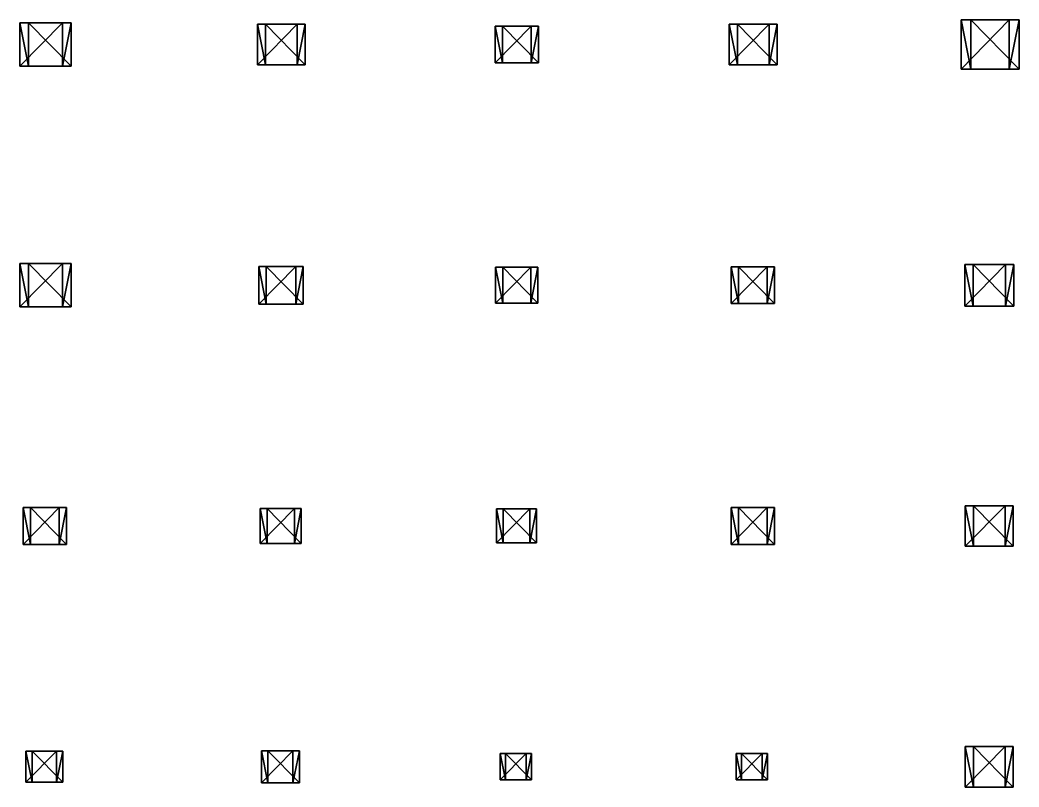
# Model space of a CAD drawing. Header units: metres. Extents: x -316 to 301, y -240 to 227.
# Drawn here: x -224.6 to -149.9, y -232.5 to -175.2 of the extents above; entities that cross this region are included whole.
import ezdxf

# ---------------------------------------------------------------- set-up
doc = ezdxf.new("R2010")
doc.units = ezdxf.units.M

msp = doc.modelspace()

# ---------------------------------------------------------------- linework, layer by layer
for points in [[(-224.56456, -178.62354, -435.0379), (-224.56456, -175.37646, -435.0379), (-221.38223, -175.37646, -435.683), (-221.38213, -175.37636, -435.68292)], [(-223.91946, -178.62354, -431.85556), (-223.91946, -175.37646, -431.85556), (-224.56456, -175.37646, -435.0379), (-224.56445, -175.37636, -435.0378)], [(-224.56456, -175.37646, -435.0379), (-223.91946, -175.37646, -431.85556), (-220.73714, -175.37646, -432.50067), (-220.73703, -175.37636, -432.50058)], [(-220.73714, -175.37646, -432.50067), (-221.38223, -175.37646, -435.683), (-224.56456, -175.37646, -435.0379), (-224.56445, -175.37636, -435.0378)], [(-221.38223, -175.37646, -435.683), (-221.38223, -178.62354, -435.683), (-224.56456, -178.62354, -435.0379), (-224.56445, -178.62343, -435.0378)], [(-224.56456, -175.37646, -435.0379), (-224.56456, -178.62354, -435.0379), (-223.91946, -178.62354, -431.85556), (-223.91936, -178.62343, -431.85547)], [(-220.73714, -178.62354, -432.50067), (-220.73714, -175.37646, -432.50067), (-223.91946, -175.37646, -431.85556), (-223.91936, -175.37636, -431.85547)], [(-223.91946, -175.37646, -431.85556), (-223.91946, -178.62354, -431.85556), (-220.73714, -178.62354, -432.50067), (-220.73703, -178.62343, -432.50058)], [(-221.38223, -178.62354, -435.683), (-221.38223, -175.37646, -435.683), (-220.73714, -175.37646, -432.50067), (-220.73703, -175.37636, -432.50058)], [(-220.73714, -175.37646, -432.50067), (-220.73714, -178.62354, -432.50067), (-221.38223, -178.62354, -435.683), (-221.38213, -178.62343, -435.68292)], [(-206.81961, -178.51765, -438.635), (-206.81961, -175.48235, -438.635), (-203.84482, -175.48235, -439.23804), (-203.84471, -175.48224, -439.23795)], [(-206.21658, -178.51765, -435.66022), (-206.21658, -175.48235, -435.66022), (-206.81961, -175.48235, -438.635), (-206.8195, -175.48224, -438.63492)], [(-206.81961, -175.48235, -438.635), (-206.21658, -175.48235, -435.66022), (-203.24179, -175.48235, -436.26324), (-203.24168, -175.48224, -436.26315)], [(-203.24179, -175.48235, -436.26324), (-203.84482, -175.48235, -439.23804), (-206.81961, -175.48235, -438.635), (-206.8195, -175.48224, -438.63492)], [(-203.84482, -175.48235, -439.23804), (-203.84482, -178.51765, -439.23804), (-206.81961, -178.51765, -438.635), (-206.8195, -178.51755, -438.63492)], [(-206.81961, -175.48235, -438.635), (-206.81961, -178.51765, -438.635), (-206.21658, -178.51765, -435.66022), (-206.21648, -178.51755, -435.66013)], [(-203.24179, -178.51765, -436.26324), (-203.24179, -175.48235, -436.26324), (-206.21658, -175.48235, -435.66022), (-206.21648, -175.48224, -435.66013)], [(-206.21658, -175.48235, -435.66022), (-206.21658, -178.51765, -435.66022), (-203.24179, -178.51765, -436.26324), (-203.24168, -178.51755, -436.26315)], [(-203.84482, -178.51765, -439.23804), (-203.84482, -175.48235, -439.23804), (-203.24179, -175.48235, -436.26324), (-203.24168, -175.48224, -436.26315)], [(-203.24179, -175.48235, -436.26324), (-203.24179, -178.51765, -436.26324), (-203.84482, -178.51765, -439.23804), (-203.84471, -178.51755, -439.23795)], [(-171.5372, -178.51765, -445.78708), (-171.5372, -175.48235, -445.78708), (-168.56241, -175.48235, -446.3901), (-168.5623, -175.48224, -446.39)], [(-170.93417, -178.51765, -442.8123), (-170.93417, -175.48235, -442.8123), (-171.5372, -175.48235, -445.78708), (-171.5371, -175.48224, -445.787)], [(-171.5372, -175.48235, -445.78708), (-170.93417, -175.48235, -442.8123), (-167.95938, -175.48235, -443.4153), (-167.95927, -175.48224, -443.41522)], [(-167.95938, -175.48235, -443.4153), (-168.56241, -175.48235, -446.3901), (-171.5372, -175.48235, -445.78708), (-171.5371, -175.48224, -445.787)], [(-168.56241, -175.48235, -446.3901), (-168.56241, -178.51765, -446.3901), (-171.5372, -178.51765, -445.78708), (-171.5371, -178.51755, -445.787)], [(-171.5372, -175.48235, -445.78708), (-171.5372, -178.51765, -445.78708), (-170.93417, -178.51765, -442.8123), (-170.93407, -178.51755, -442.8122)], [(-167.95938, -178.51765, -443.4153), (-167.95938, -175.48235, -443.4153), (-170.93417, -175.48235, -442.8123), (-170.93407, -175.48224, -442.8122)], [(-170.93417, -175.48235, -442.8123), (-170.93417, -178.51765, -442.8123), (-167.95938, -178.51765, -443.4153), (-167.95927, -178.51755, -443.41522)], [(-168.56241, -178.51765, -446.3901), (-168.56241, -175.48235, -446.3901), (-167.95938, -175.48235, -443.4153), (-167.95927, -175.48224, -443.41522)], [(-167.95938, -175.48235, -443.4153), (-167.95938, -178.51765, -443.4153), (-168.56241, -178.51765, -446.3901), (-168.5623, -178.51755, -446.39)], [(-154.20732, -178.8353, -449.30002), (-154.20732, -175.1647, -449.30002), (-150.6099, -175.1647, -450.02927), (-150.60979, -175.1646, -450.02917)], [(-153.47809, -178.8353, -445.7026), (-153.47809, -175.1647, -445.7026), (-154.20732, -175.1647, -449.30002), (-154.20721, -175.1646, -449.29993)], [(-154.20732, -175.1647, -449.30002), (-153.47809, -175.1647, -445.7026), (-149.88066, -175.1647, -446.43185), (-149.88055, -175.1646, -446.43176)], [(-149.88066, -175.1647, -446.43185), (-150.6099, -175.1647, -450.02927), (-154.20732, -175.1647, -449.30002), (-154.20721, -175.1646, -449.29993)], [(-150.6099, -175.1647, -450.02927), (-150.6099, -178.8353, -450.02927), (-154.20732, -178.8353, -449.30002), (-154.20721, -178.83519, -449.29993)], [(-154.20732, -175.1647, -449.30002), (-154.20732, -178.8353, -449.30002), (-153.47809, -178.8353, -445.7026), (-153.47798, -178.83519, -445.7025)], [(-149.88066, -178.8353, -446.43185), (-149.88066, -175.1647, -446.43185), (-153.47809, -175.1647, -445.7026), (-153.47798, -175.1646, -445.7025)], [(-153.47809, -175.1647, -445.7026), (-153.47809, -178.8353, -445.7026), (-149.88066, -178.8353, -446.43185), (-149.88055, -178.83519, -446.43176)], [(-150.6099, -178.8353, -450.02927), (-150.6099, -175.1647, -450.02927), (-149.88066, -175.1647, -446.43185), (-149.88055, -175.1646, -446.43176)], [(-149.88066, -175.1647, -446.43185), (-149.88066, -178.8353, -446.43185), (-150.6099, -178.8353, -450.02927), (-150.60979, -178.83519, -450.02917)], [(-189.04004, -178.37646, -442.23907), (-189.04004, -175.62354, -442.23907), (-186.34196, -175.62354, -442.786), (-186.34186, -175.62343, -442.78592)], [(-188.49312, -178.37646, -439.54102), (-188.49312, -175.62354, -439.54102), (-189.04004, -175.62354, -442.23907), (-189.03993, -175.62343, -442.23898)], [(-189.04004, -175.62354, -442.23907), (-188.49312, -175.62354, -439.54102), (-185.79504, -175.62354, -440.08795), (-185.79494, -175.62343, -440.08786)], [(-185.79504, -175.62354, -440.08795), (-186.34196, -175.62354, -442.786), (-189.04004, -175.62354, -442.23907), (-189.03993, -175.62343, -442.23898)], [(-186.34196, -175.62354, -442.786), (-186.34196, -178.37646, -442.786), (-189.04004, -178.37646, -442.23907), (-189.03993, -178.37636, -442.23898)], [(-189.04004, -175.62354, -442.23907), (-189.04004, -178.37646, -442.23907), (-188.49312, -178.37646, -439.54102), (-188.49301, -178.37636, -439.54092)], [(-185.79504, -178.37646, -440.08795), (-185.79504, -175.62354, -440.08795), (-188.49312, -175.62354, -439.54102), (-188.49301, -175.62343, -439.54092)], [(-188.49312, -175.62354, -439.54102), (-188.49312, -178.37646, -439.54102), (-185.79504, -178.37646, -440.08795), (-185.79494, -178.37636, -440.08786)], [(-186.34196, -178.37646, -442.786), (-186.34196, -175.62354, -442.786), (-185.79504, -175.62354, -440.08795), (-185.79494, -175.62343, -440.08786)], [(-185.79504, -175.62354, -440.08795), (-185.79504, -178.37646, -440.08795), (-186.34196, -178.37646, -442.786), (-186.34186, -178.37636, -442.78592)], [(-188.49312, -178.37646, -439.54102), (-189.04004, -178.37646, -442.23907), (-186.34196, -178.37646, -442.786), (-186.34186, -178.37636, -442.78592)], [(-186.34196, -178.37646, -442.786), (-185.79504, -178.37646, -440.08795), (-188.49312, -178.37646, -439.54102), (-188.49301, -178.37636, -439.54092)], [(-223.91946, -178.62354, -431.85556), (-224.56456, -178.62354, -435.0379), (-221.38223, -178.62354, -435.683), (-221.38213, -178.62343, -435.68292)], [(-221.38223, -178.62354, -435.683), (-220.73714, -178.62354, -432.50067), (-223.91946, -178.62354, -431.85556), (-223.91936, -178.62343, -431.85547)], [(-206.21658, -178.51765, -435.66022), (-206.81961, -178.51765, -438.635), (-203.84482, -178.51765, -439.23804), (-203.84471, -178.51755, -439.23795)], [(-203.84482, -178.51765, -439.23804), (-203.24179, -178.51765, -436.26324), (-206.21658, -178.51765, -435.66022), (-206.21648, -178.51755, -435.66013)], [(-170.93417, -178.51765, -442.8123), (-171.5372, -178.51765, -445.78708), (-168.56241, -178.51765, -446.3901), (-168.5623, -178.51755, -446.39)], [(-168.56241, -178.51765, -446.3901), (-167.95938, -178.51765, -443.4153), (-170.93417, -178.51765, -442.8123), (-170.93407, -178.51755, -442.8122)], [(-153.47809, -178.8353, -445.7026), (-154.20732, -178.8353, -449.30002), (-150.6099, -178.8353, -450.02927), (-150.60979, -178.83519, -450.02917)], [(-150.6099, -178.8353, -450.02927), (-149.88066, -178.8353, -446.43185), (-153.47809, -178.8353, -445.7026), (-153.47798, -178.83519, -445.7025)], [(-224.56456, -196.62354, -435.0379), (-224.56456, -193.37646, -435.0379), (-221.38223, -193.37646, -435.683), (-221.38213, -193.37636, -435.68292)], [(-223.91946, -196.62354, -431.85556), (-223.91946, -193.37646, -431.85556), (-224.56456, -193.37646, -435.0379), (-224.56445, -193.37636, -435.0378)], [(-224.56456, -193.37646, -435.0379), (-223.91946, -193.37646, -431.85556), (-220.73714, -193.37646, -432.50067), (-220.73703, -193.37636, -432.50058)], [(-220.73714, -193.37646, -432.50067), (-221.38223, -193.37646, -435.683), (-224.56456, -193.37646, -435.0379), (-224.56445, -193.37636, -435.0378)], [(-221.38223, -193.37646, -435.683), (-221.38223, -196.62354, -435.683), (-224.56456, -196.62354, -435.0379), (-224.56445, -196.62343, -435.0378)], [(-224.56456, -193.37646, -435.0379), (-224.56456, -196.62354, -435.0379), (-223.91946, -196.62354, -431.85556), (-223.91936, -196.62343, -431.85547)], [(-220.73714, -196.62354, -432.50067), (-220.73714, -193.37646, -432.50067), (-223.91946, -193.37646, -431.85556), (-223.91936, -193.37636, -431.85547)], [(-223.91946, -193.37646, -431.85556), (-223.91946, -196.62354, -431.85556), (-220.73714, -196.62354, -432.50067), (-220.73703, -196.62343, -432.50058)], [(-221.38223, -196.62354, -435.683), (-221.38223, -193.37646, -435.683), (-220.73714, -193.37646, -432.50067), (-220.73703, -193.37636, -432.50058)], [(-220.73714, -193.37646, -432.50067), (-220.73714, -196.62354, -432.50067), (-221.38223, -196.62354, -435.683), (-221.38213, -196.62343, -435.68292)], [(-206.71582, -196.41176, -438.65604), (-206.71582, -193.58824, -438.65604), (-203.94858, -193.58824, -439.21698), (-203.94847, -193.58813, -439.2169)], [(-206.15488, -196.41176, -435.8888), (-206.15488, -193.58824, -435.8888), (-206.71582, -193.58824, -438.65604), (-206.71571, -193.58813, -438.65594)], [(-206.71582, -193.58824, -438.65604), (-206.15488, -193.58824, -435.8888), (-203.38763, -193.58824, -436.44974), (-203.38753, -193.58813, -436.44965)], [(-203.38763, -193.58824, -436.44974), (-203.94858, -193.58824, -439.21698), (-206.71582, -193.58824, -438.65604), (-206.71571, -193.58813, -438.65594)], [(-203.94858, -193.58824, -439.21698), (-203.94858, -196.41176, -439.21698), (-206.71582, -196.41176, -438.65604), (-206.71571, -196.41165, -438.65594)], [(-206.71582, -193.58824, -438.65604), (-206.71582, -196.41176, -438.65604), (-206.15488, -196.41176, -435.8888), (-206.15477, -196.41165, -435.8887)], [(-203.38763, -196.41176, -436.44974), (-203.38763, -193.58824, -436.44974), (-206.15488, -193.58824, -435.8888), (-206.15477, -193.58813, -435.8887)], [(-206.15488, -193.58824, -435.8888), (-206.15488, -196.41176, -435.8888), (-203.38763, -196.41176, -436.44974), (-203.38753, -196.41165, -436.44965)], [(-203.94858, -196.41176, -439.21698), (-203.94858, -193.58824, -439.21698), (-203.38763, -193.58824, -436.44974), (-203.38753, -193.58813, -436.44965)], [(-203.38763, -193.58824, -436.44974), (-203.38763, -196.41176, -436.44974), (-203.94858, -196.41176, -439.21698), (-203.94847, -196.41165, -439.2169)], [(-189.00545, -196.34117, -442.24612), (-189.00545, -193.65883, -442.24612), (-186.37657, -193.65883, -442.77902), (-186.37646, -193.65872, -442.77893)], [(-188.47255, -196.34117, -439.61722), (-188.47255, -193.65883, -439.61722), (-189.00545, -193.65883, -442.24612), (-189.00534, -193.65872, -442.24603)], [(-189.00545, -193.65883, -442.24612), (-188.47255, -193.65883, -439.61722), (-185.84367, -193.65883, -440.15012), (-185.84357, -193.65872, -440.15002)], [(-185.84367, -193.65883, -440.15012), (-186.37657, -193.65883, -442.77902), (-189.00545, -193.65883, -442.24612), (-189.00534, -193.65872, -442.24603)], [(-186.37657, -193.65883, -442.77902), (-186.37657, -196.34117, -442.77902), (-189.00545, -196.34117, -442.24612), (-189.00534, -196.34106, -442.24603)], [(-189.00545, -193.65883, -442.24612), (-189.00545, -196.34117, -442.24612), (-188.47255, -196.34117, -439.61722), (-188.47244, -196.34106, -439.61713)], [(-185.84367, -196.34117, -440.15012), (-185.84367, -193.65883, -440.15012), (-188.47255, -193.65883, -439.61722), (-188.47244, -193.65872, -439.61713)], [(-188.47255, -193.65883, -439.61722), (-188.47255, -196.34117, -439.61722), (-185.84367, -196.34117, -440.15012), (-185.84357, -196.34106, -440.15002)], [(-186.37657, -196.34117, -442.77902), (-186.37657, -193.65883, -442.77902), (-185.84367, -193.65883, -440.15012), (-185.84357, -193.65872, -440.15002)], [(-185.84367, -193.65883, -440.15012), (-185.84367, -196.34117, -440.15012), (-186.37657, -196.34117, -442.77902), (-186.37646, -196.34106, -442.77893)], [(-171.39883, -196.37646, -445.81512), (-171.39883, -193.62354, -445.81512), (-168.70076, -193.62354, -446.36206), (-168.70065, -193.62343, -446.36197)], [(-170.85191, -196.37646, -443.11707), (-170.85191, -193.62354, -443.11707), (-171.39883, -193.62354, -445.81512), (-171.39873, -193.62343, -445.81503)], [(-171.39883, -193.62354, -445.81512), (-170.85191, -193.62354, -443.11707), (-168.15384, -193.62354, -443.664), (-168.15373, -193.62343, -443.6639)], [(-168.15384, -193.62354, -443.664), (-168.70076, -193.62354, -446.36206), (-171.39883, -193.62354, -445.81512), (-171.39873, -193.62343, -445.81503)], [(-168.70076, -193.62354, -446.36206), (-168.70076, -196.37646, -446.36206), (-171.39883, -196.37646, -445.81512), (-171.39873, -196.37636, -445.81503)], [(-171.39883, -193.62354, -445.81512), (-171.39883, -196.37646, -445.81512), (-170.85191, -196.37646, -443.11707), (-170.8518, -196.37636, -443.11697)], [(-168.15384, -196.37646, -443.664), (-168.15384, -193.62354, -443.664), (-170.85191, -193.62354, -443.11707), (-170.8518, -193.62343, -443.11697)], [(-170.85191, -193.62354, -443.11707), (-170.85191, -196.37646, -443.11707), (-168.15384, -196.37646, -443.664), (-168.15373, -196.37636, -443.6639)], [(-168.70076, -196.37646, -446.36206), (-168.70076, -193.62354, -446.36206), (-168.15384, -193.62354, -443.664), (-168.15373, -193.62343, -443.6639)], [(-168.15384, -193.62354, -443.664), (-168.15384, -196.37646, -443.664), (-168.70076, -196.37646, -446.36206), (-168.70065, -196.37636, -446.36197)], [(-153.9306, -196.55295, -449.35614), (-153.9306, -193.44705, -449.35614), (-150.88663, -193.44705, -449.97318), (-150.88652, -193.44695, -449.97308)], [(-153.31357, -196.55295, -446.31216), (-153.31357, -193.44705, -446.31216), (-153.9306, -193.44705, -449.35614), (-153.9305, -193.44695, -449.35605)], [(-153.9306, -193.44705, -449.35614), (-153.31357, -193.44705, -446.31216), (-150.26959, -193.44705, -446.9292), (-150.26949, -193.44695, -446.9291)], [(-150.26959, -193.44705, -446.9292), (-150.88663, -193.44705, -449.97318), (-153.9306, -193.44705, -449.35614), (-153.9305, -193.44695, -449.35605)], [(-150.88663, -193.44705, -449.97318), (-150.88663, -196.55295, -449.97318), (-153.9306, -196.55295, -449.35614), (-153.9305, -196.55284, -449.35605)], [(-153.9306, -193.44705, -449.35614), (-153.9306, -196.55295, -449.35614), (-153.31357, -196.55295, -446.31216), (-153.31346, -196.55284, -446.31207)], [(-150.26959, -196.55295, -446.9292), (-150.26959, -193.44705, -446.9292), (-153.31357, -193.44705, -446.31216), (-153.31346, -193.44695, -446.31207)], [(-153.31357, -193.44705, -446.31216), (-153.31357, -196.55295, -446.31216), (-150.26959, -196.55295, -446.9292), (-150.26949, -196.55284, -446.9291)], [(-150.88663, -196.55295, -449.97318), (-150.88663, -193.44705, -449.97318), (-150.26959, -193.44705, -446.9292), (-150.26949, -193.44695, -446.9291)], [(-150.26959, -193.44705, -446.9292), (-150.26959, -196.55295, -446.9292), (-150.88663, -196.55295, -449.97318), (-150.88652, -196.55284, -449.97308)], [(-206.15488, -196.41176, -435.8888), (-206.71582, -196.41176, -438.65604), (-203.94858, -196.41176, -439.21698), (-203.94847, -196.41165, -439.2169)], [(-203.94858, -196.41176, -439.21698), (-203.38763, -196.41176, -436.44974), (-206.15488, -196.41176, -435.8888), (-206.15477, -196.41165, -435.8887)], [(-188.47255, -196.34117, -439.61722), (-189.00545, -196.34117, -442.24612), (-186.37657, -196.34117, -442.77902), (-186.37646, -196.34106, -442.77893)], [(-186.37657, -196.34117, -442.77902), (-185.84367, -196.34117, -440.15012), (-188.47255, -196.34117, -439.61722), (-188.47244, -196.34106, -439.61713)], [(-170.85191, -196.37646, -443.11707), (-171.39883, -196.37646, -445.81512), (-168.70076, -196.37646, -446.36206), (-168.70065, -196.37636, -446.36197)], [(-168.70076, -196.37646, -446.36206), (-168.15384, -196.37646, -443.664), (-170.85191, -196.37646, -443.11707), (-170.8518, -196.37636, -443.11697)], [(-223.91946, -196.62354, -431.85556), (-224.56456, -196.62354, -435.0379), (-221.38223, -196.62354, -435.683), (-221.38213, -196.62343, -435.68292)], [(-221.38223, -196.62354, -435.683), (-220.73714, -196.62354, -432.50067), (-223.91946, -196.62354, -431.85556), (-223.91936, -196.62343, -431.85547)], [(-153.31357, -196.55295, -446.31216), (-153.9306, -196.55295, -449.35614), (-150.88663, -196.55295, -449.97318), (-150.88652, -196.55284, -449.97308)], [(-150.88663, -196.55295, -449.97318), (-150.26959, -196.55295, -446.9292), (-153.31357, -196.55295, -446.31216), (-153.31346, -196.55284, -446.31207)], [(-224.32245, -214.37646, -435.087), (-224.32245, -211.62354, -435.087), (-221.62437, -211.62354, -435.63394), (-221.62427, -211.62343, -435.63385)], [(-223.77553, -214.37646, -432.38895), (-223.77553, -211.62354, -432.38895), (-224.32245, -211.62354, -435.087), (-224.32234, -211.62343, -435.0869)], [(-224.32245, -211.62354, -435.087), (-223.77553, -211.62354, -432.38895), (-221.07745, -211.62354, -432.93588), (-221.07735, -211.62343, -432.9358)], [(-221.07745, -211.62354, -432.93588), (-221.62437, -211.62354, -435.63394), (-224.32245, -211.62354, -435.087), (-224.32234, -211.62343, -435.0869)], [(-221.62437, -211.62354, -435.63394), (-221.62437, -214.37646, -435.63394), (-224.32245, -214.37646, -435.087), (-224.32234, -214.37636, -435.0869)], [(-224.32245, -211.62354, -435.087), (-224.32245, -214.37646, -435.087), (-223.77553, -214.37646, -432.38895), (-223.77542, -214.37636, -432.38885)], [(-221.07745, -214.37646, -432.93588), (-221.07745, -211.62354, -432.93588), (-223.77553, -211.62354, -432.38895), (-223.77542, -211.62343, -432.38885)], [(-223.77553, -211.62354, -432.38895), (-223.77553, -214.37646, -432.38895), (-221.07745, -214.37646, -432.93588), (-221.07735, -214.37636, -432.9358)], [(-221.62437, -214.37646, -435.63394), (-221.62437, -211.62354, -435.63394), (-221.07745, -211.62354, -432.93588), (-221.07735, -211.62343, -432.9358)], [(-221.07745, -211.62354, -432.93588), (-221.07745, -214.37646, -432.93588), (-221.62437, -214.37646, -435.63394), (-221.62427, -214.37636, -435.63385)], [(-206.61206, -214.30588, -438.67706), (-206.61206, -211.69412, -438.67706), (-204.05235, -211.69412, -439.19592), (-204.05225, -211.69402, -439.19583)], [(-206.09319, -214.30588, -436.11737), (-206.09319, -211.69412, -436.11737), (-206.61206, -211.69412, -438.67706), (-206.61195, -211.69402, -438.67697)], [(-206.61206, -211.69412, -438.67706), (-206.09319, -211.69412, -436.11737), (-203.53348, -211.69412, -436.63623), (-203.53337, -211.69402, -436.63614)], [(-203.53348, -211.69412, -436.63623), (-204.05235, -211.69412, -439.19592), (-206.61206, -211.69412, -438.67706), (-206.61195, -211.69402, -438.67697)], [(-204.05235, -211.69412, -439.19592), (-204.05235, -214.30588, -439.19592), (-206.61206, -214.30588, -438.67706), (-206.61195, -214.30577, -438.67697)], [(-206.61206, -211.69412, -438.67706), (-206.61206, -214.30588, -438.67706), (-206.09319, -214.30588, -436.11737), (-206.09308, -214.30577, -436.11728)], [(-203.53348, -214.30588, -436.63623), (-203.53348, -211.69412, -436.63623), (-206.09319, -211.69412, -436.11737), (-206.09308, -211.69402, -436.11728)], [(-206.09319, -211.69412, -436.11737), (-206.09319, -214.30588, -436.11737), (-203.53348, -214.30588, -436.63623), (-203.53337, -214.30577, -436.63614)], [(-204.05235, -214.30588, -439.19592), (-204.05235, -211.69412, -439.19592), (-203.53348, -211.69412, -436.63623), (-203.53337, -211.69402, -436.63614)], [(-203.53348, -211.69412, -436.63623), (-203.53348, -214.30588, -436.63623), (-204.05235, -214.30588, -439.19592), (-204.05225, -214.30577, -439.19583)], [(-188.93626, -214.27058, -442.26013), (-188.93626, -211.72942, -442.26013), (-186.44576, -211.72942, -442.76498), (-186.44565, -211.72931, -442.7649)], [(-188.43141, -214.27058, -439.76962), (-188.43141, -211.72942, -439.76962), (-188.93626, -211.72942, -442.26013), (-188.93616, -211.72931, -442.26004)], [(-188.93626, -211.72942, -442.26013), (-188.43141, -211.72942, -439.76962), (-185.9409, -211.72942, -440.27448), (-185.9408, -211.72931, -440.27438)], [(-185.9409, -211.72942, -440.27448), (-186.44576, -211.72942, -442.76498), (-188.93626, -211.72942, -442.26013), (-188.93616, -211.72931, -442.26004)], [(-186.44576, -211.72942, -442.76498), (-186.44576, -214.27058, -442.76498), (-188.93626, -214.27058, -442.26013), (-188.93616, -214.27048, -442.26004)], [(-188.93626, -211.72942, -442.26013), (-188.93626, -214.27058, -442.26013), (-188.43141, -214.27058, -439.76962), (-188.4313, -214.27048, -439.76953)], [(-185.9409, -214.27058, -440.27448), (-185.9409, -211.72942, -440.27448), (-188.43141, -211.72942, -439.76962), (-188.4313, -211.72931, -439.76953)], [(-188.43141, -211.72942, -439.76962), (-188.43141, -214.27058, -439.76962), (-185.9409, -214.27058, -440.27448), (-185.9408, -214.27048, -440.27438)], [(-186.44576, -214.27058, -442.76498), (-186.44576, -211.72942, -442.76498), (-185.9409, -211.72942, -440.27448), (-185.9408, -211.72931, -440.27438)], [(-185.9409, -211.72942, -440.27448), (-185.9409, -214.27058, -440.27448), (-186.44576, -214.27058, -442.76498), (-186.44565, -214.27048, -442.7649)], [(-171.39883, -214.37646, -445.81512), (-171.39883, -211.62354, -445.81512), (-168.70076, -211.62354, -446.36206), (-168.70065, -211.62343, -446.36197)], [(-170.85191, -214.37646, -443.11707), (-170.85191, -211.62354, -443.11707), (-171.39883, -211.62354, -445.81512), (-171.39873, -211.62343, -445.81503)], [(-171.39883, -211.62354, -445.81512), (-170.85191, -211.62354, -443.11707), (-168.15384, -211.62354, -443.664), (-168.15373, -211.62343, -443.6639)], [(-168.15384, -211.62354, -443.664), (-168.70076, -211.62354, -446.36206), (-171.39883, -211.62354, -445.81512), (-171.39873, -211.62343, -445.81503)], [(-168.70076, -211.62354, -446.36206), (-168.70076, -214.37646, -446.36206), (-171.39883, -214.37646, -445.81512), (-171.39873, -214.37636, -445.81503)], [(-171.39883, -211.62354, -445.81512), (-171.39883, -214.37646, -445.81512), (-170.85191, -214.37646, -443.11707), (-170.8518, -214.37636, -443.11697)], [(-168.15384, -214.37646, -443.664), (-168.15384, -211.62354, -443.664), (-170.85191, -211.62354, -443.11707), (-170.8518, -211.62343, -443.11697)], [(-170.85191, -211.62354, -443.11707), (-170.85191, -214.37646, -443.11707), (-168.15384, -214.37646, -443.664), (-168.15373, -214.37636, -443.6639)], [(-168.70076, -214.37646, -446.36206), (-168.70076, -211.62354, -446.36206), (-168.15384, -211.62354, -443.664), (-168.15373, -211.62343, -443.6639)], [(-168.15384, -211.62354, -443.664), (-168.15384, -214.37646, -443.664), (-168.70076, -214.37646, -446.36206), (-168.70065, -214.37636, -446.36197)], [(-153.89601, -214.51765, -449.36313), (-153.89601, -211.48235, -449.36313), (-150.92122, -211.48235, -449.96616), (-150.92111, -211.48224, -449.96606)], [(-153.29298, -214.51765, -446.38834), (-153.29298, -211.48235, -446.38834), (-153.89601, -211.48235, -449.36313), (-153.8959, -211.48224, -449.36304)], [(-153.89601, -211.48235, -449.36313), (-153.29298, -211.48235, -446.38834), (-150.31819, -211.48235, -446.99136), (-150.31808, -211.48224, -446.99127)], [(-150.31819, -211.48235, -446.99136), (-150.92122, -211.48235, -449.96616), (-153.89601, -211.48235, -449.36313), (-153.8959, -211.48224, -449.36304)], [(-150.92122, -211.48235, -449.96616), (-150.92122, -214.51765, -449.96616), (-153.89601, -214.51765, -449.36313), (-153.8959, -214.51755, -449.36304)], [(-153.89601, -211.48235, -449.36313), (-153.89601, -214.51765, -449.36313), (-153.29298, -214.51765, -446.38834), (-153.29288, -214.51755, -446.38824)], [(-150.31819, -214.51765, -446.99136), (-150.31819, -211.48235, -446.99136), (-153.29298, -211.48235, -446.38834), (-153.29288, -211.48224, -446.38824)], [(-153.29298, -211.48235, -446.38834), (-153.29298, -214.51765, -446.38834), (-150.31819, -214.51765, -446.99136), (-150.31808, -214.51755, -446.99127)], [(-150.92122, -214.51765, -449.96616), (-150.92122, -211.48235, -449.96616), (-150.31819, -211.48235, -446.99136), (-150.31808, -211.48224, -446.99127)], [(-150.31819, -211.48235, -446.99136), (-150.31819, -214.51765, -446.99136), (-150.92122, -214.51765, -449.96616), (-150.92111, -214.51755, -449.96606)], [(-206.09319, -214.30588, -436.11737), (-206.61206, -214.30588, -438.67706), (-204.05235, -214.30588, -439.19592), (-204.05225, -214.30577, -439.19583)], [(-204.05235, -214.30588, -439.19592), (-203.53348, -214.30588, -436.63623), (-206.09319, -214.30588, -436.11737), (-206.09308, -214.30577, -436.11728)], [(-188.43141, -214.27058, -439.76962), (-188.93626, -214.27058, -442.26013), (-186.44576, -214.27058, -442.76498), (-186.44565, -214.27048, -442.7649)], [(-186.44576, -214.27058, -442.76498), (-185.9409, -214.27058, -440.27448), (-188.43141, -214.27058, -439.76962), (-188.4313, -214.27048, -439.76953)], [(-223.77553, -214.37646, -432.38895), (-224.32245, -214.37646, -435.087), (-221.62437, -214.37646, -435.63394), (-221.62427, -214.37636, -435.63385)], [(-221.62437, -214.37646, -435.63394), (-221.07745, -214.37646, -432.93588), (-223.77553, -214.37646, -432.38895), (-223.77542, -214.37636, -432.38885)], [(-170.85191, -214.37646, -443.11707), (-171.39883, -214.37646, -445.81512), (-168.70076, -214.37646, -446.36206), (-168.70065, -214.37636, -446.36197)], [(-168.70076, -214.37646, -446.36206), (-168.15384, -214.37646, -443.664), (-170.85191, -214.37646, -443.11707), (-170.8518, -214.37636, -443.11697)], [(-153.29298, -214.51765, -446.38834), (-153.89601, -214.51765, -449.36313), (-150.92122, -214.51765, -449.96616), (-150.92111, -214.51755, -449.96606)], [(-150.92122, -214.51765, -449.96616), (-150.31819, -214.51765, -446.99136), (-153.29298, -214.51765, -446.38834), (-153.29288, -214.51755, -446.38824)], [(-224.11488, -232.1647, -435.12906), (-224.11488, -229.8353, -435.12906), (-221.83191, -229.8353, -435.59186), (-221.8318, -229.83519, -435.59177)], [(-223.6521, -232.1647, -432.84607), (-223.6521, -229.8353, -432.84607), (-224.11488, -229.8353, -435.12906), (-224.11478, -229.83519, -435.12897)], [(-224.11488, -229.8353, -435.12906), (-223.6521, -229.8353, -432.84607), (-221.36913, -229.8353, -433.30887), (-221.36902, -229.83519, -433.30878)], [(-221.36913, -229.8353, -433.30887), (-221.83191, -229.8353, -435.59186), (-224.11488, -229.8353, -435.12906), (-224.11478, -229.83519, -435.12897)], [(-221.83191, -229.8353, -435.59186), (-221.83191, -232.1647, -435.59186), (-224.11488, -232.1647, -435.12906), (-224.11478, -232.1646, -435.12897)], [(-224.11488, -229.8353, -435.12906), (-224.11488, -232.1647, -435.12906), (-223.6521, -232.1647, -432.84607), (-223.652, -232.1646, -432.84598)], [(-221.36913, -232.1647, -433.30887), (-221.36913, -229.8353, -433.30887), (-223.6521, -229.8353, -432.84607), (-223.652, -229.83519, -432.84598)], [(-223.6521, -229.8353, -432.84607), (-223.6521, -232.1647, -432.84607), (-221.36913, -232.1647, -433.30887), (-221.36902, -232.1646, -433.30878)], [(-221.83191, -232.1647, -435.59186), (-221.83191, -229.8353, -435.59186), (-221.36913, -229.8353, -433.30887), (-221.36902, -229.83519, -433.30878)], [(-221.36913, -229.8353, -433.30887), (-221.36913, -232.1647, -433.30887), (-221.83191, -232.1647, -435.59186), (-221.8318, -232.1646, -435.59177)], [(-206.5083, -232.2, -438.69812), (-206.5083, -229.8, -438.69812), (-204.15613, -229.8, -439.17493), (-204.15602, -229.7999, -439.17484)], [(-206.0315, -232.2, -436.34595), (-206.0315, -229.8, -436.34595), (-206.5083, -229.8, -438.69812), (-206.5082, -229.7999, -438.69803)], [(-206.5083, -229.8, -438.69812), (-206.0315, -229.8, -436.34595), (-203.67932, -229.8, -436.82275), (-203.67921, -229.7999, -436.82266)], [(-203.67932, -229.8, -436.82275), (-204.15613, -229.8, -439.17493), (-206.5083, -229.8, -438.69812), (-206.5082, -229.7999, -438.69803)], [(-204.15613, -229.8, -439.17493), (-204.15613, -232.2, -439.17493), (-206.5083, -232.2, -438.69812), (-206.5082, -232.19989, -438.69803)], [(-206.5083, -229.8, -438.69812), (-206.5083, -232.2, -438.69812), (-206.0315, -232.2, -436.34595), (-206.03139, -232.19989, -436.34586)], [(-203.67932, -232.2, -436.82275), (-203.67932, -229.8, -436.82275), (-206.0315, -229.8, -436.34595), (-206.03139, -229.7999, -436.34586)], [(-206.0315, -229.8, -436.34595), (-206.0315, -232.2, -436.34595), (-203.67932, -232.2, -436.82275), (-203.67921, -232.19989, -436.82266)], [(-204.15613, -232.2, -439.17493), (-204.15613, -229.8, -439.17493), (-203.67932, -229.8, -436.82275), (-203.67921, -229.7999, -436.82266)], [(-203.67932, -229.8, -436.82275), (-203.67932, -232.2, -436.82275), (-204.15613, -232.2, -439.17493), (-204.15602, -232.19989, -439.17484)], [(-188.65955, -231.98824, -442.31625), (-188.65955, -230.01176, -442.31625), (-186.72247, -230.01176, -442.7089), (-186.72237, -230.01166, -442.7088)], [(-188.26688, -231.98824, -440.37918), (-188.26688, -230.01176, -440.37918), (-188.65955, -230.01176, -442.31625), (-188.65944, -230.01166, -442.31616)], [(-188.65955, -230.01176, -442.31625), (-188.26688, -230.01176, -440.37918), (-186.3298, -230.01176, -440.77182), (-186.3297, -230.01166, -440.77173)], [(-186.3298, -230.01176, -440.77182), (-186.72247, -230.01176, -442.7089), (-188.65955, -230.01176, -442.31625), (-188.65944, -230.01166, -442.31616)], [(-186.72247, -230.01176, -442.7089), (-186.72247, -231.98824, -442.7089), (-188.65955, -231.98824, -442.31625), (-188.65944, -231.98813, -442.31616)], [(-188.65955, -230.01176, -442.31625), (-188.65955, -231.98824, -442.31625), (-188.26688, -231.98824, -440.37918), (-188.26677, -231.98813, -440.3791)], [(-186.3298, -231.98824, -440.77182), (-186.3298, -230.01176, -440.77182), (-188.26688, -230.01176, -440.37918), (-188.26677, -230.01166, -440.3791)], [(-188.26688, -230.01176, -440.37918), (-188.26688, -231.98824, -440.37918), (-186.3298, -231.98824, -440.77182), (-186.3297, -231.98813, -440.77173)], [(-186.72247, -231.98824, -442.7089), (-186.72247, -230.01176, -442.7089), (-186.3298, -230.01176, -440.77182), (-186.3297, -230.01166, -440.77173)], [(-186.3298, -230.01176, -440.77182), (-186.3298, -231.98824, -440.77182), (-186.72247, -231.98824, -442.7089), (-186.72237, -231.98813, -442.7088)], [(-171.01834, -231.98824, -445.89227), (-171.01834, -230.01176, -445.89227), (-169.08127, -230.01176, -446.2849), (-169.08116, -230.01166, -446.28482)], [(-170.62567, -231.98824, -443.9552), (-170.62567, -230.01176, -443.9552), (-171.01834, -230.01176, -445.89227), (-171.01823, -230.01166, -445.89218)], [(-171.01834, -230.01176, -445.89227), (-170.62567, -230.01176, -443.9552), (-168.6886, -230.01176, -444.34784), (-168.68849, -230.01166, -444.34775)], [(-168.6886, -230.01176, -444.34784), (-169.08127, -230.01176, -446.2849), (-171.01834, -230.01176, -445.89227), (-171.01823, -230.01166, -445.89218)], [(-169.08127, -230.01176, -446.2849), (-169.08127, -231.98824, -446.2849), (-171.01834, -231.98824, -445.89227), (-171.01823, -231.98813, -445.89218)], [(-171.01834, -230.01176, -445.89227), (-171.01834, -231.98824, -445.89227), (-170.62567, -231.98824, -443.9552), (-170.62556, -231.98813, -443.9551)], [(-168.6886, -231.98824, -444.34784), (-168.6886, -230.01176, -444.34784), (-170.62567, -230.01176, -443.9552), (-170.62556, -230.01166, -443.9551)], [(-170.62567, -230.01176, -443.9552), (-170.62567, -231.98824, -443.9552), (-168.6886, -231.98824, -444.34784), (-168.68849, -231.98813, -444.34775)], [(-169.08127, -231.98824, -446.2849), (-169.08127, -230.01176, -446.2849), (-168.6886, -230.01176, -444.34784), (-168.68849, -230.01166, -444.34775)], [(-168.6886, -230.01176, -444.34784), (-168.6886, -231.98824, -444.34784), (-169.08127, -231.98824, -446.2849), (-169.08116, -231.98813, -446.28482)], [(-153.89601, -232.51765, -449.36313), (-153.89601, -229.48235, -449.36313), (-150.92122, -229.48235, -449.96616), (-150.92111, -229.48224, -449.96606)], [(-153.29298, -232.51765, -446.38834), (-153.29298, -229.48235, -446.38834), (-153.89601, -229.48235, -449.36313), (-153.8959, -229.48224, -449.36304)], [(-153.89601, -229.48235, -449.36313), (-153.29298, -229.48235, -446.38834), (-150.31819, -229.48235, -446.99136), (-150.31808, -229.48224, -446.99127)], [(-150.31819, -229.48235, -446.99136), (-150.92122, -229.48235, -449.96616), (-153.89601, -229.48235, -449.36313), (-153.8959, -229.48224, -449.36304)], [(-150.92122, -229.48235, -449.96616), (-150.92122, -232.51765, -449.96616), (-153.89601, -232.51765, -449.36313), (-153.8959, -232.51755, -449.36304)], [(-153.89601, -229.48235, -449.36313), (-153.89601, -232.51765, -449.36313), (-153.29298, -232.51765, -446.38834), (-153.29288, -232.51755, -446.38824)], [(-150.31819, -232.51765, -446.99136), (-150.31819, -229.48235, -446.99136), (-153.29298, -229.48235, -446.38834), (-153.29288, -229.48224, -446.38824)], [(-153.29298, -229.48235, -446.38834), (-153.29298, -232.51765, -446.38834), (-150.31819, -232.51765, -446.99136), (-150.31808, -232.51755, -446.99127)], [(-150.92122, -232.51765, -449.96616), (-150.92122, -229.48235, -449.96616), (-150.31819, -229.48235, -446.99136), (-150.31808, -229.48224, -446.99127)], [(-150.31819, -229.48235, -446.99136), (-150.31819, -232.51765, -446.99136), (-150.92122, -232.51765, -449.96616), (-150.92111, -232.51755, -449.96606)], [(-223.6521, -232.1647, -432.84607), (-224.11488, -232.1647, -435.12906), (-221.83191, -232.1647, -435.59186), (-221.8318, -232.1646, -435.59177)], [(-221.83191, -232.1647, -435.59186), (-221.36913, -232.1647, -433.30887), (-223.6521, -232.1647, -432.84607), (-223.652, -232.1646, -432.84598)], [(-206.0315, -232.2, -436.34595), (-206.5083, -232.2, -438.69812), (-204.15613, -232.2, -439.17493), (-204.15602, -232.19989, -439.17484)], [(-204.15613, -232.2, -439.17493), (-203.67932, -232.2, -436.82275), (-206.0315, -232.2, -436.34595), (-206.03139, -232.19989, -436.34586)], [(-188.26688, -231.98824, -440.37918), (-188.65955, -231.98824, -442.31625), (-186.72247, -231.98824, -442.7089), (-186.72237, -231.98813, -442.7088)], [(-186.72247, -231.98824, -442.7089), (-186.3298, -231.98824, -440.77182), (-188.26688, -231.98824, -440.37918), (-188.26677, -231.98813, -440.3791)], [(-170.62567, -231.98824, -443.9552), (-171.01834, -231.98824, -445.89227), (-169.08127, -231.98824, -446.2849), (-169.08116, -231.98813, -446.28482)], [(-169.08127, -231.98824, -446.2849), (-168.6886, -231.98824, -444.34784), (-170.62567, -231.98824, -443.9552), (-170.62556, -231.98813, -443.9551)], [(-153.29298, -232.51765, -446.38834), (-153.89601, -232.51765, -449.36313), (-150.92122, -232.51765, -449.96616), (-150.92111, -232.51755, -449.96606)], [(-150.92122, -232.51765, -449.96616), (-150.31819, -232.51765, -446.99136), (-153.29298, -232.51765, -446.38834), (-153.29288, -232.51755, -446.38824)]]:
    msp.add_3dface(points)

doc.saveas('drawing.dxf')
